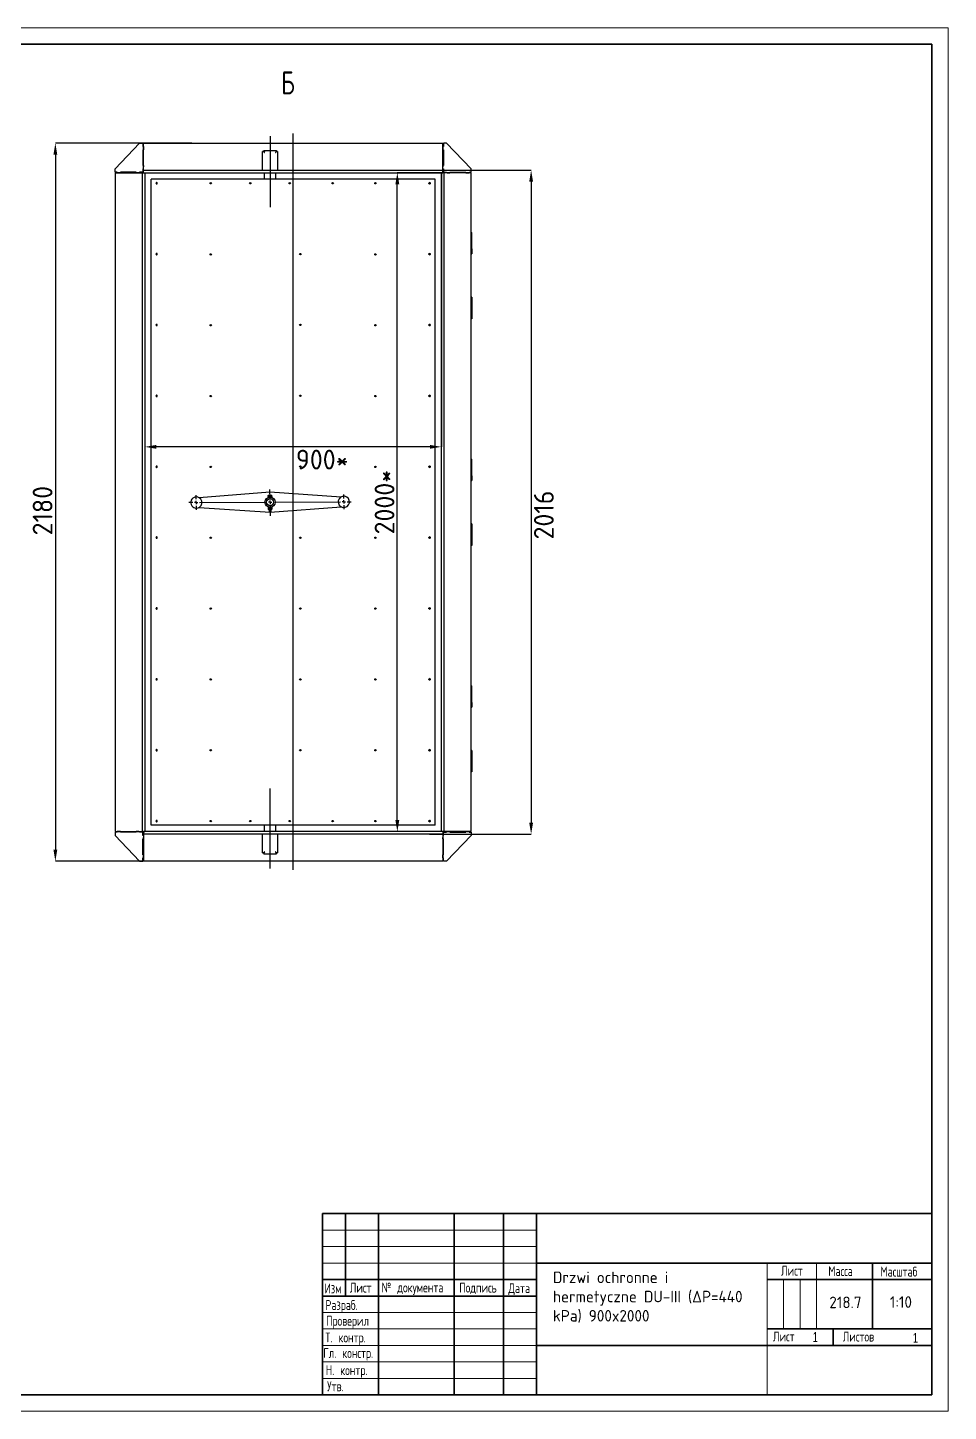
# Model space of a CAD drawing. Header units: millimetres. Extents: x 0 to 594, y 0 to 420.
# Drawn here: x 314.6 to 594, y 0 to 420 of the extents above; entities that cross this region are included whole.
import ezdxf

# ---------------------------------------------------------------- set-up
doc = ezdxf.new("R2010")
doc.units = ezdxf.units.MM
doc.header["$PDSIZE"] = -1
doc.layers.add('FORMAT', color=7, linetype='Continuous')
doc.layers.add('HIDDEN', color=30, linetype='Continuous')
doc.styles.add('GOST-2.304_Type-B', font='')
doc.styles.add('SLDTEXTSTYLE0', font='TXT', dxfattribs={"width": 0.7, "bigfont": 'bigfont'})
doc.styles.add('SLDTEXTSTYLE1', font='TXT', dxfattribs={"width": 0.7})
doc.styles.get('GOST-2.304_Type-B').set_extended_font_data('GOST Common')
doc.dimstyles.new('SLDDIMSTYLE0', dxfattribs={"dimtxt": 3.5, "dimasz": 3.5, "dimexe": 0, "dimexo": 0.0625, "dimgap": 0.875, "dimtad": 2, "dimdec": 1, "dimlfac": 10, "dimrnd": 1e-09, "dimzin": 12, "dimdsep": 46, "dimtxsty": 'SLDTEXTSTYLE1', "dimsah": 1, "dimcen": 0.09, "dimadec": 0, "dimazin": 3, "dimtfac": 1, "dimtdec": 1, "dimtmove": 0, "dimatfit": 0, "dimfxl": 1, "dimfrac": 2, "dimtolj": 1, "dimtzin": 12, "dimarcsym": 0})

# ---------------------------------------------------------------- blocks, each defined once
blk = doc.blocks.new('_D_15')
at = {"layer": 'Defpoints', "color": 0, "transparency": 16777216}
for p in [(426.76, 375.97), (440.53, 375.97), (440.53, 175.97)]:
    blk.add_point(p, dxfattribs=at)
at = {"layer": 'FORMAT', "color": 0, "lineweight": -2, "transparency": 16777216}
for p, q in [((440.46, 375.97), (426.76, 375.97)), ((426.76, 179.47), (426.76, 372.47)), ((440.46, 175.97), (426.76, 175.97))]:
    blk.add_line(p, q, dxfattribs=at)
at = {"layer": 'FORMAT', "color": 0, "transparency": 16777216}
for points in [[(426.17, 372.47), (427.34, 372.47), (426.76, 375.97)], [(426.17, 179.47), (427.34, 179.47), (426.76, 175.97)]]:
    blk.add_solid(points, dxfattribs=at)
at = {"layer": 'FORMAT', "color": 0, "transparency": 16777216, "insert": (419.88, 275.97), "char_height": 6, "attachment_point": 2, "rotation": 90, "style": 'GOST-2.304_Type-B'}
blk.add_mtext('\\A1;2000*', dxfattribs=at)
blk = doc.blocks.new('_D_16')
at = {"layer": 'Defpoints', "color": 0, "transparency": 16777216}
for p in [(350.13, 375.97), (440.13, 375.97), (350.13, 292.76)]:
    blk.add_point(p, dxfattribs=at)
at = {"layer": 'FORMAT', "color": 0, "lineweight": -2, "transparency": 16777216}
for p, q in [((350.13, 375.9), (350.13, 292.76)), ((440.13, 375.9), (440.13, 292.76)), ((436.63, 292.76), (353.63, 292.76))]:
    blk.add_line(p, q, dxfattribs=at)
at = {"layer": 'FORMAT', "color": 0, "transparency": 16777216}
for points in [[(353.63, 293.34), (353.63, 292.18), (350.13, 292.76)], [(436.63, 293.34), (436.63, 292.18), (440.13, 292.76)]]:
    blk.add_solid(points, dxfattribs=at)
at = {"layer": 'FORMAT', "color": 0, "transparency": 16777216, "insert": (403.96, 291.89), "char_height": 6, "attachment_point": 2, "style": 'GOST-2.304_Type-B'}
blk.add_mtext('\\A1;900*', dxfattribs=at)
blk = doc.blocks.new('SW_CENTERMARKSYMBOL_3')
at = {"layer": 'FORMAT', "color": 0}
for p, q in [((0, 0), (-0.5, 0)), ((0, 1), (-0.01, 2.2)), ((0, 0), (0, 0.5)), ((0, 0), (0, -0.5)), ((0, 0), (0.5, 0)), ((1, 0), (21.4, 0.1)), ((22.4, 0.11), (21.9, 0.1)), ((22.39, 1.11), (22.38, 3.93)), ((22.4, 0.11), (22.4, 0.61)), ((22.4, 0.11), (22.4, -0.39)), ((22.4, 0.11), (22.9, 0.11)), ((23.4, 0.11), (43.8, 0.21)), ((44.8, 0.21), (44.3, 0.21)), ((44.79, 1.21), (44.79, 2.41)), ((44.8, 0.21), (44.8, 0.71)), ((44.8, 0.21), (45.3, 0.22)), ((44.8, 0.21), (44.8, -0.29)), ((45.8, 0.22), (47, 0.22)), ((-1, 0), (-2.2, -0.01)), ((0, -1), (0.01, -2.2)), ((22.4, -0.89), (22.42, -4.08)), ((44.8, -0.79), (44.81, -1.99))]:
    blk.add_line(p, q, dxfattribs=at)
blk = doc.blocks.new('*D59')
at = {"layer": 'Defpoints', "color": 0, "transparency": 16777216}
for p in [(364.42, 384.97), (322.96, 166.97), (355.46, 166.97)]:
    blk.add_point(p, dxfattribs=at)
at = {"layer": 'FORMAT', "color": 0, "lineweight": -2, "transparency": 16777216}
for p, q in [((364.35, 384.97), (322.96, 384.97)), ((322.96, 381.47), (322.96, 170.47)), ((355.4, 166.97), (322.96, 166.97))]:
    blk.add_line(p, q, dxfattribs=at)
at = {"layer": 'FORMAT', "color": 0, "transparency": 16777216}
for points in [[(322.38, 381.47), (323.55, 381.47), (322.96, 384.97)], [(322.38, 170.47), (323.55, 170.47), (322.96, 166.97)]]:
    blk.add_solid(points, dxfattribs=at)
at = {"layer": 'FORMAT', "color": 0, "transparency": 16777216, "insert": (319.09, 273.39), "char_height": 6, "attachment_point": 5, "rotation": 90, "style": 'GOST-2.304_Type-B'}
blk.add_mtext('\\A1;2180', dxfattribs=at)
blk = doc.blocks.new('*D61')
at = {"layer": 'Defpoints', "color": 0, "transparency": 16777216}
for p in [(438.72, 376.77), (436.43, 175.17), (467.37, 175.17)]:
    blk.add_point(p, dxfattribs=at)
at = {"layer": 'FORMAT', "color": 0, "lineweight": -2, "transparency": 16777216}
for p, q in [((438.78, 376.77), (467.37, 376.77)), ((467.37, 373.27), (467.37, 178.67)), ((436.5, 175.17), (467.37, 175.17))]:
    blk.add_line(p, q, dxfattribs=at)
at = {"layer": 'FORMAT', "color": 0, "transparency": 16777216}
for points in [[(466.79, 373.27), (467.95, 373.27), (467.37, 376.77)], [(466.79, 178.67), (467.95, 178.67), (467.37, 175.17)]]:
    blk.add_solid(points, dxfattribs=at)
at = {"layer": 'FORMAT', "color": 0, "transparency": 16777216, "insert": (471.24, 272.07), "char_height": 6, "attachment_point": 5, "rotation": 90, "style": 'GOST-2.304_Type-B'}
blk.add_mtext('\\A1;2016', dxfattribs=at)

msp = doc.modelspace()

# ---------------------------------------------------------------- linework, layer by layer
at = {"color": 7, "linetype": 'Continuous', "lineweight": 35}
for p, q in [((20, 415), (589, 415)), ((589, 415), (589, 5)), ((404, 5), (404, 60)), ((404, 60), (589, 60)), ((411, 60), (411, 35)), ((421, 60), (421, 5)), ((444, 60), (444, 5)), ((459, 60), (459, 5)), ((469, 60), (469, 5)), ((469, 45), (589, 45)), ((571, 45), (571, 25)), ((404, 40), (469, 40)), ((539, 40), (589, 40)), ((404, 35), (469, 35)), ((539, 25), (589, 25)), ((559, 25), (559, 20)), ((469, 20), (589, 20)), ((20, 5), (589, 5))]:
    msp.add_line(p, q, dxfattribs=at)
at = {"color": 7, "linetype": 'Continuous', "lineweight": 18}
for p, q in [((404, 55), (469, 55)), ((404, 50), (469, 50)), ((404, 45), (469, 45)), ((404, 30), (469, 30)), ((404, 25), (469, 25)), ((404, 20), (469, 20)), ((404, 15), (469, 15)), ((404, 10), (469, 10))]:
    msp.add_line(p, q, dxfattribs=at)
at = {"color": 7, "linetype": 'Continuous', "lineweight": 0}
for p, q in [((539, 5), (539, 45)), ((554, 45), (554, 25)), ((544, 40), (544, 25)), ((549, 40), (549, 25))]:
    msp.add_line(p, q, dxfattribs=at)
at = {"layer": 'FORMAT'}
for p, q in [((388.127, 387.096), (388.127, 365.546)), ((395.127, 164.33), (395.127, 387.857)), ((341.127, 377.166), (348.527, 384.966)), ((348.527, 384.966), (349.527, 384.966)), ((349.527, 384.966), (349.527, 383.966)), ((349.527, 383.966), (349.727, 383.966)), ((349.727, 382.966), (349.527, 382.966)), ((349.527, 382.966), (349.527, 378.166)), ((349.727, 384.966), (440.527, 384.966)), ((349.727, 384.636), (349.727, 384.966)), ((349.727, 377.766), (349.727, 384.636)), ((349.727, 383.966), (349.727, 382.966)), ((385.834, 382.4), (385.827, 382.395)), ((385.827, 376.766), (385.827, 382.395)), ((386.198, 382.766), (390.056, 382.766)), ((390.427, 382.395), (390.427, 376.766)), ((440.527, 384.636), (440.527, 384.966)), ((440.527, 377.766), (440.527, 384.636)), ((440.527, 383.966), (440.527, 382.966)), ((440.727, 383.966), (440.527, 383.966)), ((440.527, 382.966), (440.727, 382.966)), ((440.727, 384.966), (440.727, 383.966)), ((441.727, 384.966), (440.727, 384.966)), ((440.727, 382.966), (440.727, 378.166)), ((449.127, 377.166), (441.727, 384.966)), ((349.527, 378.166), (349.727, 378.166)), ((349.727, 378.166), (349.727, 377.766)), ((440.527, 378.166), (440.527, 377.766)), ((440.727, 378.166), (440.527, 378.166)), ((341.127, 376.166), (341.127, 377.166)), ((341.727, 376.166), (341.127, 376.166)), ((341.127, 375.966), (341.127, 175.966)), ((341.127, 375.966), (341.457, 375.966)), ((341.457, 375.966), (348.327, 375.966)), ((341.727, 375.966), (341.727, 376.166)), ((342.727, 375.966), (341.727, 375.966)), ((347.527, 376.166), (342.727, 376.166)), ((342.727, 376.166), (342.727, 375.966)), ((347.527, 375.966), (347.527, 376.166)), ((348.327, 375.966), (347.527, 375.966)), ((348.327, 375.966), (349.327, 375.966)), ((348.527, 376.166), (348.527, 375.966)), ((349.527, 376.166), (348.527, 376.166)), ((349.327, 375.966), (349.327, 175.966)), ((349.327, 375.966), (349.657, 375.966)), ((349.727, 377.166), (349.527, 377.166)), ((349.527, 377.166), (349.527, 376.166)), ((349.657, 375.966), (350.127, 375.966)), ((349.727, 376.766), (349.727, 377.766)), ((349.727, 376.766), (440.527, 376.766)), ((349.727, 376.436), (349.727, 376.766)), ((349.727, 375.966), (349.727, 376.436)), ((349.727, 375.966), (440.527, 375.966)), ((350.127, 375.966), (350.127, 175.966)), ((352.027, 177.966), (352.027, 373.966)), ((352.25, 373.966), (352.027, 373.966)), ((369.076, 373.966), (352.25, 373.966)), ((369.154, 373.966), (369.076, 373.966)), ((421.101, 373.966), (369.154, 373.966)), ((386.377, 375.966), (386.377, 373.966)), ((389.877, 373.966), (389.877, 375.966)), ((421.178, 373.966), (421.101, 373.966)), ((438.005, 373.966), (421.178, 373.966)), ((438.227, 373.966), (438.005, 373.966)), ((438.227, 177.966), (438.227, 373.966)), ((440.597, 375.966), (440.127, 375.966)), ((440.127, 175.966), (440.127, 375.966)), ((440.527, 376.766), (440.527, 377.766)), ((440.527, 377.166), (440.727, 377.166)), ((440.527, 376.436), (440.527, 376.766)), ((440.527, 375.966), (440.527, 376.436)), ((440.927, 375.966), (440.597, 375.966)), ((440.727, 377.166), (440.727, 376.166)), ((440.727, 376.166), (441.727, 376.166)), ((440.927, 175.966), (440.927, 375.966)), ((441.927, 375.966), (440.927, 375.966)), ((441.727, 376.166), (441.727, 375.966)), ((441.927, 375.966), (442.727, 375.966)), ((448.797, 375.966), (441.927, 375.966)), ((442.727, 376.166), (447.527, 376.166)), ((442.727, 375.966), (442.727, 376.166)), ((447.527, 376.166), (447.527, 375.966)), ((447.527, 375.966), (448.527, 375.966)), ((448.527, 376.166), (449.127, 376.166)), ((448.527, 375.966), (448.527, 376.166)), ((449.127, 375.966), (448.797, 375.966)), ((449.127, 376.166), (449.127, 377.166)), ((449.127, 175.966), (449.127, 375.966)), ((449.127, 357.866), (449.377, 357.866)), ((449.377, 352.866), (449.377, 357.866)), ((449.127, 352.866), (449.377, 352.866)), ((449.377, 352.866), (449.377, 352.816)), ((449.377, 351.366), (449.377, 352.816)), ((449.127, 352.791), (449.327, 352.791)), ((449.327, 351.391), (449.127, 351.391)), ((449.127, 351.366), (449.377, 351.366)), ((449.327, 352.791), (449.327, 351.391)), ((449.377, 338.166), (449.127, 338.166)), ((449.127, 338.141), (449.327, 338.141)), ((449.327, 336.741), (449.127, 336.741)), ((449.377, 336.666), (449.127, 336.666)), ((449.327, 338.141), (449.327, 336.741)), ((449.377, 338.166), (449.377, 336.716)), ((449.377, 336.716), (449.377, 336.666)), ((449.377, 336.666), (449.377, 331.666)), ((449.377, 331.666), (449.127, 331.666)), ((449.127, 289.066), (449.377, 289.066)), ((449.377, 284.066), (449.377, 289.066)), ((449.127, 284.066), (449.377, 284.066)), ((449.127, 283.991), (449.327, 283.991)), ((449.327, 282.591), (449.127, 282.591)), ((449.127, 282.566), (449.377, 282.566)), ((449.327, 283.991), (449.327, 282.591)), ((449.377, 284.066), (449.377, 284.016)), ((449.377, 282.566), (449.377, 284.016)), ((388.112, 279.046), (366.578, 277.331)), ((387.531, 277.677), (387.53, 277.517)), ((387.53, 277.517), (388.73, 277.515)), ((387.531, 277.677), (388.731, 277.675)), ((387.553, 277.677), (387.554, 278.004)), ((387.682, 278.077), (387.554, 278.004)), ((387.682, 278.077), (388.132, 278.076)), ((387.83, 277.517), (387.83, 277.487)), ((387.842, 277.677), (387.843, 278.003)), ((409.663, 277.537), (388.112, 279.046)), ((388.132, 278.076), (388.582, 278.075)), ((388.419, 277.675), (388.42, 278.002)), ((388.43, 277.486), (388.43, 277.515)), ((388.709, 278.001), (388.582, 278.075)), ((388.708, 277.675), (388.709, 278.001)), ((388.73, 277.515), (388.731, 277.675)), ((366.592, 274.395), (388.142, 272.886)), ((387.524, 274.417), (387.524, 274.257)), ((387.524, 274.417), (388.724, 274.415)), ((387.524, 274.257), (388.724, 274.255)), ((387.546, 274.184), (387.545, 273.811)), ((387.545, 273.811), (387.673, 273.737)), ((387.674, 274.257), (387.546, 274.184)), ((387.673, 273.737), (388.573, 273.735)), ((387.823, 273.737), (387.822, 273.277)), ((387.822, 273.277), (387.921, 273.176)), ((387.822, 273.277), (388.122, 273.276)), ((387.824, 274.446), (387.824, 274.417)), ((387.825, 274.96), (387.825, 274.955)), ((387.829, 276.978), (387.829, 276.973)), ((387.835, 274.183), (387.834, 273.81)), ((388.121, 273.176), (387.921, 273.176)), ((388.321, 273.176), (388.121, 273.176)), ((388.122, 273.276), (388.422, 273.275)), ((388.142, 272.886), (409.677, 274.601)), ((388.321, 273.176), (388.422, 273.275)), ((388.412, 274.182), (388.411, 273.809)), ((388.422, 273.275), (388.423, 273.735)), ((388.424, 274.415), (388.424, 274.445)), ((388.425, 274.954), (388.425, 274.959)), ((388.429, 276.972), (388.429, 276.977)), ((388.573, 273.735), (388.7, 273.808)), ((388.701, 274.181), (388.574, 274.255)), ((388.701, 274.181), (388.7, 273.808)), ((388.724, 274.255), (388.724, 274.415)), ((449.377, 269.366), (449.127, 269.366)), ((449.127, 269.341), (449.327, 269.341)), ((449.327, 269.341), (449.327, 267.941)), ((449.377, 269.366), (449.377, 267.916)), ((449.327, 267.941), (449.127, 267.941)), ((449.377, 267.866), (449.127, 267.866)), ((449.377, 267.916), (449.377, 267.866)), ((449.377, 267.866), (449.377, 262.866)), ((449.377, 262.866), (449.127, 262.866)), ((449.127, 220.266), (449.377, 220.266)), ((449.377, 215.266), (449.377, 220.266)), ((449.127, 215.266), (449.377, 215.266)), ((449.127, 215.191), (449.327, 215.191)), ((449.327, 215.191), (449.327, 213.791)), ((449.377, 215.266), (449.377, 215.216)), ((449.377, 213.766), (449.377, 215.216)), ((449.327, 213.791), (449.127, 213.791)), ((449.127, 213.766), (449.377, 213.766)), ((449.377, 200.566), (449.127, 200.566)), ((449.127, 200.541), (449.327, 200.541)), ((449.327, 199.141), (449.127, 199.141)), ((449.377, 199.066), (449.127, 199.066)), ((449.327, 200.541), (449.327, 199.141)), ((449.377, 200.566), (449.377, 199.116)), ((449.377, 199.116), (449.377, 199.066)), ((449.377, 199.066), (449.377, 194.066)), ((449.377, 194.066), (449.127, 194.066)), ((388.127, 164.813), (388.127, 189.024)), ((352.25, 177.966), (352.027, 177.966)), ((369.076, 177.966), (352.25, 177.966)), ((369.154, 177.966), (369.076, 177.966)), ((421.101, 177.966), (369.154, 177.966)), ((386.377, 177.966), (386.377, 175.966)), ((389.877, 175.966), (389.877, 177.966)), ((421.178, 177.966), (421.101, 177.966)), ((438.005, 177.966), (421.178, 177.966)), ((438.227, 177.966), (438.005, 177.966)), ((341.127, 175.966), (341.457, 175.966)), ((341.127, 175.766), (341.127, 174.766)), ((341.727, 175.766), (341.127, 175.766)), ((341.127, 174.766), (348.527, 166.966)), ((341.457, 175.966), (348.327, 175.966)), ((341.727, 175.966), (341.727, 175.766)), ((342.727, 175.966), (341.727, 175.966)), ((342.727, 175.766), (342.727, 175.966)), ((347.527, 175.766), (342.727, 175.766)), ((347.527, 175.966), (347.527, 175.766)), ((348.327, 175.966), (347.527, 175.966)), ((348.327, 175.966), (349.327, 175.966)), ((348.527, 175.766), (348.527, 175.966)), ((349.527, 175.766), (348.527, 175.766)), ((349.327, 175.966), (349.657, 175.966)), ((349.527, 174.766), (349.527, 175.766)), ((349.727, 174.766), (349.527, 174.766)), ((349.527, 173.766), (349.727, 173.766)), ((349.527, 168.966), (349.527, 173.766)), ((349.657, 175.966), (350.127, 175.966)), ((440.527, 175.966), (349.727, 175.966)), ((349.727, 175.966), (349.727, 175.496)), ((349.727, 175.496), (349.727, 175.166)), ((440.527, 175.166), (349.727, 175.166)), ((349.727, 175.166), (349.727, 174.166)), ((349.727, 173.766), (349.727, 174.166)), ((349.727, 174.166), (349.727, 167.296)), ((385.827, 169.537), (385.827, 175.166)), ((390.427, 175.166), (390.427, 169.537)), ((440.597, 175.966), (440.127, 175.966)), ((440.527, 175.966), (440.527, 175.496)), ((440.527, 175.496), (440.527, 175.166)), ((440.527, 175.166), (440.527, 174.166)), ((440.527, 174.766), (440.727, 174.766)), ((440.527, 173.766), (440.527, 174.166)), ((440.527, 174.166), (440.527, 167.296)), ((440.727, 173.766), (440.527, 173.766)), ((440.927, 175.966), (440.597, 175.966)), ((440.727, 174.766), (440.727, 175.766)), ((440.727, 175.766), (441.727, 175.766)), ((440.727, 168.966), (440.727, 173.766)), ((441.927, 175.966), (440.927, 175.966)), ((441.727, 175.766), (441.727, 175.966)), ((449.127, 174.766), (441.727, 166.966)), ((441.927, 175.966), (442.727, 175.966)), ((448.797, 175.966), (441.927, 175.966)), ((442.727, 175.966), (442.727, 175.766)), ((442.727, 175.766), (447.527, 175.766)), ((447.527, 175.766), (447.527, 175.966)), ((447.527, 175.966), (448.527, 175.966)), ((448.527, 175.966), (448.527, 175.766)), ((448.527, 175.766), (449.127, 175.766)), ((449.127, 175.966), (448.797, 175.966)), ((449.127, 175.766), (449.127, 174.766)), ((349.727, 168.966), (349.527, 168.966)), ((349.727, 167.966), (349.727, 168.966)), ((390.056, 169.166), (386.198, 169.166)), ((390.421, 169.532), (390.427, 169.537)), ((440.527, 167.966), (440.527, 168.966)), ((440.527, 168.966), (440.727, 168.966)), ((348.527, 166.966), (349.527, 166.966)), ((349.527, 167.966), (349.727, 167.966)), ((349.527, 166.966), (349.527, 167.966)), ((349.727, 167.296), (349.727, 166.966)), ((440.527, 166.966), (349.727, 166.966)), ((440.727, 167.966), (440.527, 167.966)), ((440.527, 167.296), (440.527, 166.966)), ((440.727, 166.966), (440.727, 167.966)), ((441.727, 166.966), (440.727, 166.966))]:
    msp.add_line(p, q, dxfattribs=at)
at = {"layer": 'FORMAT', "flags": 128}
for points in [[(386.136, 382.401), (385.986, 382.401), (385.839, 382.401)], [(386.391, 382.201), (386.318, 382.269), (386.236, 382.341), (386.182, 382.38), (386.143, 382.399), (386.128, 382.398), (386.127, 382.395)], [(386.195, 382.756), (386.195, 382.609), (386.195, 382.461)], [(386.196, 382.46), (386.195, 382.458), (386.201, 382.437), (386.216, 382.407), (386.24, 382.372), (386.309, 382.294), (386.393, 382.202)], [(389.849, 382.211), (389.943, 382.412), (390.014, 382.579), (390.041, 382.654), (390.057, 382.714), (390.062, 382.752), (390.056, 382.766)], [(390.127, 382.395), (390.117, 382.4), (390.087, 382.388), (390.043, 382.36), (389.969, 382.299), (389.863, 382.201)], [(390.062, 382.459), (390.062, 382.607), (390.062, 382.752)], [(390.415, 382.401), (390.268, 382.401), (390.118, 382.401)], [(353.496, 372.766), (353.511, 372.686), (353.555, 372.618), (353.621, 372.572), (353.698, 372.556), (353.776, 372.572), (353.842, 372.618), (353.886, 372.686), (353.901, 372.766), (353.886, 372.846), (353.842, 372.915), (353.776, 372.96), (353.698, 372.976), (353.621, 372.96), (353.555, 372.915), (353.511, 372.846), (353.496, 372.766)], [(436.759, 372.766), (436.743, 372.686), (436.699, 372.618), (436.634, 372.572), (436.556, 372.556), (436.478, 372.572), (436.413, 372.618), (436.369, 372.686), (436.353, 372.766), (436.369, 372.846), (436.413, 372.915), (436.478, 372.96), (436.556, 372.976), (436.634, 372.96), (436.699, 372.915), (436.743, 372.846), (436.759, 372.766)], [(353.496, 351.255), (353.511, 351.175), (353.555, 351.106), (353.621, 351.061), (353.698, 351.045), (353.776, 351.061), (353.842, 351.106), (353.886, 351.175), (353.901, 351.255), (353.886, 351.335), (353.842, 351.403), (353.776, 351.449), (353.698, 351.465), (353.621, 351.449), (353.555, 351.403), (353.511, 351.335), (353.496, 351.255)], [(436.759, 351.255), (436.743, 351.175), (436.699, 351.106), (436.634, 351.061), (436.556, 351.045), (436.478, 351.061), (436.413, 351.106), (436.369, 351.175), (436.353, 351.255), (436.369, 351.335), (436.413, 351.403), (436.478, 351.449), (436.556, 351.465), (436.634, 351.449), (436.699, 351.403), (436.743, 351.335), (436.759, 351.255)], [(353.496, 329.744), (353.511, 329.663), (353.555, 329.595), (353.621, 329.55), (353.698, 329.534), (353.776, 329.55), (353.842, 329.595), (353.886, 329.663), (353.901, 329.744), (353.886, 329.824), (353.842, 329.892), (353.776, 329.938), (353.698, 329.954), (353.621, 329.938), (353.555, 329.892), (353.511, 329.824), (353.496, 329.744)], [(436.759, 329.744), (436.743, 329.663), (436.699, 329.595), (436.634, 329.55), (436.556, 329.534), (436.478, 329.55), (436.413, 329.595), (436.369, 329.663), (436.353, 329.744), (436.369, 329.824), (436.413, 329.892), (436.478, 329.938), (436.556, 329.954), (436.634, 329.938), (436.699, 329.892), (436.743, 329.824), (436.759, 329.744)], [(353.496, 308.233), (353.511, 308.152), (353.555, 308.084), (353.621, 308.039), (353.698, 308.023), (353.776, 308.039), (353.842, 308.084), (353.886, 308.152), (353.901, 308.233), (353.886, 308.313), (353.842, 308.381), (353.776, 308.427), (353.698, 308.443), (353.621, 308.427), (353.555, 308.381), (353.511, 308.313), (353.496, 308.233)], [(436.759, 308.233), (436.743, 308.152), (436.699, 308.084), (436.634, 308.039), (436.556, 308.023), (436.478, 308.039), (436.413, 308.084), (436.369, 308.152), (436.353, 308.233), (436.369, 308.313), (436.413, 308.381), (436.478, 308.427), (436.556, 308.443), (436.634, 308.427), (436.699, 308.381), (436.743, 308.313), (436.759, 308.233)], [(353.496, 286.722), (353.511, 286.641), (353.555, 286.573), (353.621, 286.528), (353.698, 286.512), (353.776, 286.528), (353.842, 286.573), (353.886, 286.641), (353.901, 286.722), (353.886, 286.802), (353.842, 286.87), (353.776, 286.916), (353.698, 286.932), (353.621, 286.916), (353.555, 286.87), (353.511, 286.802), (353.496, 286.722)], [(436.759, 286.722), (436.743, 286.641), (436.699, 286.573), (436.634, 286.528), (436.556, 286.512), (436.478, 286.528), (436.413, 286.573), (436.369, 286.641), (436.353, 286.722), (436.369, 286.802), (436.413, 286.87), (436.478, 286.916), (436.556, 286.932), (436.634, 286.916), (436.699, 286.87), (436.743, 286.802), (436.759, 286.722)], [(387.554, 278.004), (387.709, 278.048), (387.843, 278.003)], [(388.42, 278.002), (388.575, 278.046), (388.709, 278.001)], [(387.834, 273.81), (387.679, 273.766), (387.545, 273.811)], [(387.546, 274.184), (387.701, 274.228), (387.835, 274.183)], [(388.7, 273.808), (388.545, 273.764), (388.411, 273.809)], [(388.412, 274.182), (388.567, 274.226), (388.701, 274.181)], [(353.496, 265.21), (353.511, 265.13), (353.555, 265.062), (353.621, 265.016), (353.698, 265), (353.776, 265.016), (353.842, 265.062), (353.886, 265.13), (353.901, 265.21), (353.886, 265.291), (353.842, 265.359), (353.776, 265.404), (353.698, 265.42), (353.621, 265.404), (353.555, 265.359), (353.511, 265.291), (353.496, 265.21)], [(436.759, 265.21), (436.743, 265.13), (436.699, 265.062), (436.634, 265.016), (436.556, 265), (436.478, 265.016), (436.413, 265.062), (436.369, 265.13), (436.353, 265.21), (436.369, 265.291), (436.413, 265.359), (436.478, 265.404), (436.556, 265.42), (436.634, 265.404), (436.699, 265.359), (436.743, 265.291), (436.759, 265.21)], [(353.496, 243.699), (353.511, 243.619), (353.555, 243.551), (353.621, 243.505), (353.698, 243.489), (353.776, 243.505), (353.842, 243.551), (353.886, 243.619), (353.901, 243.699), (353.886, 243.78), (353.842, 243.848), (353.776, 243.893), (353.698, 243.909), (353.621, 243.893), (353.555, 243.848), (353.511, 243.78), (353.496, 243.699)], [(436.759, 243.699), (436.743, 243.619), (436.699, 243.551), (436.634, 243.505), (436.556, 243.489), (436.478, 243.505), (436.413, 243.551), (436.369, 243.619), (436.353, 243.699), (436.369, 243.78), (436.413, 243.848), (436.478, 243.893), (436.556, 243.909), (436.634, 243.893), (436.699, 243.848), (436.743, 243.78), (436.759, 243.699)], [(353.496, 222.188), (353.511, 222.108), (353.555, 222.04), (353.621, 221.994), (353.698, 221.978), (353.776, 221.994), (353.842, 222.04), (353.886, 222.108), (353.901, 222.188), (353.886, 222.269), (353.842, 222.337), (353.776, 222.382), (353.698, 222.398), (353.621, 222.382), (353.555, 222.337), (353.511, 222.269), (353.496, 222.188)], [(436.759, 222.188), (436.743, 222.108), (436.699, 222.04), (436.634, 221.994), (436.556, 221.978), (436.478, 221.994), (436.413, 222.04), (436.369, 222.108), (436.353, 222.188), (436.369, 222.269), (436.413, 222.337), (436.478, 222.382), (436.556, 222.398), (436.634, 222.382), (436.699, 222.337), (436.743, 222.269), (436.759, 222.188)], [(353.496, 200.677), (353.511, 200.597), (353.555, 200.529), (353.621, 200.483), (353.698, 200.467), (353.776, 200.483), (353.842, 200.529), (353.886, 200.597), (353.901, 200.677), (353.886, 200.757), (353.842, 200.826), (353.776, 200.871), (353.698, 200.887), (353.621, 200.871), (353.555, 200.826), (353.511, 200.757), (353.496, 200.677)], [(436.759, 200.677), (436.743, 200.597), (436.699, 200.529), (436.634, 200.483), (436.556, 200.467), (436.478, 200.483), (436.413, 200.529), (436.369, 200.597), (436.353, 200.677), (436.369, 200.757), (436.413, 200.826), (436.478, 200.871), (436.556, 200.887), (436.634, 200.871), (436.699, 200.826), (436.743, 200.757), (436.759, 200.677)], [(353.496, 179.166), (353.511, 179.086), (353.555, 179.018), (353.621, 178.972), (353.698, 178.956), (353.776, 178.972), (353.842, 179.018), (353.886, 179.086), (353.901, 179.166), (353.886, 179.246), (353.842, 179.315), (353.776, 179.36), (353.698, 179.376), (353.621, 179.36), (353.555, 179.315), (353.511, 179.246), (353.496, 179.166)], [(436.759, 179.166), (436.743, 179.086), (436.699, 179.018), (436.634, 178.972), (436.556, 178.956), (436.478, 178.972), (436.413, 179.018), (436.369, 179.086), (436.353, 179.166), (436.369, 179.246), (436.413, 179.315), (436.478, 179.36), (436.556, 179.376), (436.634, 179.36), (436.699, 179.315), (436.743, 179.246), (436.759, 179.166)], [(385.839, 169.531), (385.986, 169.531), (386.136, 169.531)], [(386.127, 169.537), (386.138, 169.532), (386.168, 169.544), (386.211, 169.572), (386.285, 169.633), (386.391, 169.731)], [(386.405, 169.721), (386.312, 169.52), (386.24, 169.353), (386.214, 169.278), (386.198, 169.218), (386.192, 169.18), (386.198, 169.166)], [(386.192, 169.473), (386.192, 169.325), (386.192, 169.18)], [(390.059, 169.472), (390.059, 169.474), (390.053, 169.495), (390.038, 169.525), (390.014, 169.56), (389.946, 169.638), (389.862, 169.73)], [(389.863, 169.731), (389.936, 169.663), (390.019, 169.591), (390.073, 169.552), (390.112, 169.533), (390.127, 169.534), (390.127, 169.537)], [(390.059, 169.176), (390.059, 169.323), (390.059, 169.471)], [(390.118, 169.531), (390.268, 169.531), (390.415, 169.531)]]:
    msp.add_lwpolyline(points, dxfattribs=at)
at = {"layer": 'FORMAT'}
for centre, radius in [((370.127, 372.766), 0.21), ((382.127, 372.766), 0.21), ((394.127, 372.766), 0.21), ((407.127, 372.766), 0.21), ((420.127, 372.766), 0.21), ((370.127, 351.166), 0.21), ((397.327, 351.266), 0.21), ((420.127, 351.166), 0.21), ((370.127, 329.666), 0.21), ((397.327, 329.766), 0.21), ((420.127, 329.666), 0.21), ((370.127, 308.166), 0.21), ((397.327, 308.266), 0.21), ((420.127, 308.166), 0.21), ((370.127, 286.666), 0.21), ((397.327, 286.766), 0.21), ((420.127, 286.666), 0.21), ((388.127, 275.966), 1.55), ((388.127, 275.966), 1.055), ((370.127, 265.166), 0.21), ((397.327, 265.166), 0.21), ((420.127, 265.166), 0.21), ((370.127, 243.666), 0.21), ((397.327, 243.666), 0.21), ((420.127, 243.666), 0.21), ((370.127, 222.166), 0.21), ((397.327, 222.166), 0.21), ((420.127, 222.166), 0.21), ((370.127, 200.666), 0.21), ((397.327, 200.666), 0.21), ((420.127, 200.666), 0.21), ((370.127, 179.166), 0.21), ((382.127, 179.166), 0.21), ((394.127, 179.166), 0.21), ((407.127, 179.166), 0.21), ((420.127, 179.166), 0.21)]:
    msp.add_circle(centre, radius, dxfattribs=at)
for centre, radius, start, end in [((385.387, 380.444), 2.008, 60.29048, 76.79237), ((388.009, 383.128), 1.847, 191.30988, 209.77029), ((386.427, 382.166), 0.05, 135.92672, 154.04834), ((386.427, 382.166), 0.05, 115.38336, 133.39893), ((386.427, 382.166), 0.05, 0, 115.35311), ((389.827, 382.166), 0.05, 64.07159, 180), ((389.827, 382.166), 0.05, 45.92692, 64.04855), ((389.413, 382.757), 0.714, 308.94461, 335.30422), ((389.827, 382.166), 0.05, 25.95144, 44.07302), ((390.848, 380.491), 1.958, 103.02728, 119.90618), ((386.427, 382.166), 0.05, 154.04834, 270), ((386.427, 382.166), 0.05, 270, 0), ((389.827, 382.166), 0.05, 180, 270), ((389.827, 382.166), 0.05, 270, 25.95144), ((353.731, 372.766), 0.21, 95.25229, 264.74771), ((436.526, 372.769), 0.207, 359.06844, 85.29404), ((436.526, 372.763), 0.207, 274.70596, 0.93156), ((353.731, 351.255), 0.21, 95.25229, 264.74771), ((436.526, 351.258), 0.207, 359.06844, 85.29404), ((436.526, 351.252), 0.207, 274.70596, 0.93156), ((353.731, 329.744), 0.21, 95.25229, 264.74771), ((436.526, 329.747), 0.207, 359.06844, 85.29404), ((436.526, 329.74), 0.207, 274.70596, 0.93156), ((353.731, 308.233), 0.21, 95.25229, 264.74771), ((436.526, 308.236), 0.207, 359.06844, 85.29404), ((436.526, 308.229), 0.207, 274.70596, 0.93156), ((353.731, 286.722), 0.21, 95.25229, 264.74771), ((436.526, 286.725), 0.207, 359.06844, 85.29404), ((436.526, 286.718), 0.207, 274.70596, 0.93156), ((365.727, 275.859), 1.7, 126.28327, 306.28327), ((365.727, 275.859), 1.7, 306.28327, 126.28327), ((388.129, 277.061), 0.985, 72.83224, 106.92985), ((410.527, 276.073), 1.7, 125.35098, 305.35098), ((410.527, 276.073), 1.7, 305.35098, 125.35098), ((388.125, 274.749), 0.983, 252.80012, 286.96198), ((388.122, 273.243), 0.983, 72.80012, 106.96198), ((353.731, 265.21), 0.21, 95.25229, 264.74771), ((436.526, 265.214), 0.207, 359.06844, 85.29404), ((436.526, 265.207), 0.207, 274.70596, 0.93156), ((353.731, 243.699), 0.21, 95.25229, 264.74771), ((436.526, 243.703), 0.207, 359.06844, 85.29404), ((436.526, 243.696), 0.207, 274.70596, 0.93156), ((353.731, 222.188), 0.21, 95.25229, 264.74771), ((436.526, 222.192), 0.207, 359.06844, 85.29404), ((436.526, 222.185), 0.207, 274.70596, 0.93156), ((353.731, 200.677), 0.21, 95.25229, 264.74771), ((436.526, 200.68), 0.207, 359.06844, 85.29404), ((436.526, 200.674), 0.207, 274.70596, 0.93156), ((353.731, 179.166), 0.21, 95.25229, 264.74771), ((436.526, 179.169), 0.207, 359.06844, 85.29404), ((436.526, 179.163), 0.207, 274.70596, 0.93156), ((385.406, 171.441), 1.958, 283.02728, 299.90618), ((386.841, 169.175), 0.714, 128.94461, 155.30422), ((386.427, 169.766), 0.05, 90, 205.95144), ((386.427, 169.766), 0.05, 205.95144, 224.07302), ((386.427, 169.766), 0.05, 225.92692, 244.04855), ((386.427, 169.766), 0.05, 244.07159, 360), ((386.427, 169.766), 0.05, 0, 90), ((389.827, 169.766), 0.05, 90, 180), ((389.827, 169.766), 0.05, 180, 295.35311), ((389.827, 169.766), 0.05, 334.04834, 90), ((389.827, 169.766), 0.05, 295.38336, 313.39893), ((388.245, 168.804), 1.847, 11.30988, 29.77029), ((389.827, 169.766), 0.05, 315.92672, 334.04834), ((390.867, 171.488), 2.008, 240.29048, 256.79237)]:
    msp.add_arc(centre, radius, start, end, dxfattribs=at)
at = {"layer": 'HIDDEN', "color": 1, "lineweight": 18}
for p, q in [((0, 420), (594, 420)), ((594, 420), (594, 0)), ((594, 0), (0, 0))]:
    msp.add_line(p, q, dxfattribs=at)

# ---------------------------------------------------------------- block references
at = {"layer": 'FORMAT'}
msp.add_blockref('SW_CENTERMARKSYMBOL_3', (365.727, 275.859), dxfattribs=at)

# ---------------------------------------------------------------- texts
at = {"color": 7, "linetype": 'Continuous', "lineweight": 0, "char_height": 3.5, "attachment_point": 1, "style": 'GOST-2.304_Type-B'}
for s, insert, width in [('Drzwi ochronne i hermetyczne DU-III (ΔР=440 kPa) 900x2000', (473.976, 42.424), 62.38009), ('218.7', (557.874, 34.813), 66.21176), ('1:10', (576.252, 34.918), 66.21176)]:
    msp.add_mtext(s, dxfattribs=dict(at, insert=insert, width=width))
at = {"color": 7, "linetype": 'Continuous', "lineweight": 0, "char_height": 3, "attachment_point": 1}
for s, insert, style in [('Лист', (543.232, 44.186), 'SLDTEXTSTYLE0'), ('Масса', (557.584, 44.064), 'SLDTEXTSTYLE0'), ('Масштаб', (573.413, 43.909), 'SLDTEXTSTYLE0'), ('Изм', (404.675, 38.803), 'SLDTEXTSTYLE0'), ('Лист', (412.349, 39.038), 'SLDTEXTSTYLE0'), ('№ документа', (421.986, 39.093), 'SLDTEXTSTYLE0'), ('Подпись', (445.56, 39.038), 'SLDTEXTSTYLE0'), ('Дата', (460.476, 38.882), 'SLDTEXTSTYLE0'), ('Разраб.', (404.954, 33.77), 'SLDTEXTSTYLE0'), ('Проверил', (405.162, 28.97), 'SLDTEXTSTYLE0'), ('Т. контр.', (404.892, 23.905), 'SLDTEXTSTYLE0'), ('Лист', (540.774, 24.216), 'SLDTEXTSTYLE0'), ('1', (552.863, 24.062), 'SLDTEXTSTYLE1'), ('Листов', (561.962, 24.178), 'SLDTEXTSTYLE0'), ('1', (583.224, 23.811), 'SLDTEXTSTYLE1'), ('Гл. констр.', (404.296, 19.203), 'SLDTEXTSTYLE0'), ('Н. контр.', (405.033, 13.993), 'SLDTEXTSTYLE0'), ('Утв.', (405.461, 9.092), 'SLDTEXTSTYLE0')]:
    msp.add_mtext(s, dxfattribs=dict(at, insert=insert, style=style))
at = {"layer": 'FORMAT', "insert": (393.577, 406.745), "char_height": 7, "attachment_point": 2, "style": 'SLDTEXTSTYLE0'}
msp.add_mtext('Б', dxfattribs=at)

# ---------------------------------------------------------------- dimensions: what is measured, and where the dimension line sits
at = {"layer": 'FORMAT'}
for base, p1, p2, picture, middle in [((322.963, 166.966), (364.416, 384.966), (355.465, 166.966), '*D59', (322.963, 273.387)), ((467.369, 175.166), (438.716, 376.766), (436.435, 175.166), '*D61', (467.369, 272.07))]:
    dim = msp.add_linear_dim(base=base, p1=p1, p2=p2, angle=90, dimstyle='SLDDIMSTYLE0', override={"dimtxt": 6, "dimtxsty": 'GOST-2.304_Type-B'}, dxfattribs=at)
    dim.commit()
    dim.dimension.update_dxf_attribs({"geometry": picture, "text_midpoint": middle, "dimtype": 160})
dim = msp.add_linear_dim(base=(350.127, 292.761), p1=(440.127, 375.966), p2=(350.127, 375.966), text='<>*', dimstyle='SLDDIMSTYLE0', override={"dimtxt": 6, "dimtxsty": 'GOST-2.304_Type-B'}, dxfattribs=at)
dim.commit()
dim.dimension.update_dxf_attribs({"geometry": '_D_16', "text_midpoint": (403.959, 292.761), "dimtype": 160})
dim = msp.add_linear_dim(base=(426.755, 375.966), p1=(440.527, 175.966), p2=(440.527, 375.966), angle=90, text='<>*', dimstyle='SLDDIMSTYLE0', override={"dimtxt": 6, "dimtxsty": 'GOST-2.304_Type-B'}, dxfattribs=at)
dim.commit()
dim.dimension.update_dxf_attribs({"geometry": '_D_15', "text_midpoint": (426.755, 275.966), "dimtype": 160})

doc.saveas('drawing.dxf')
